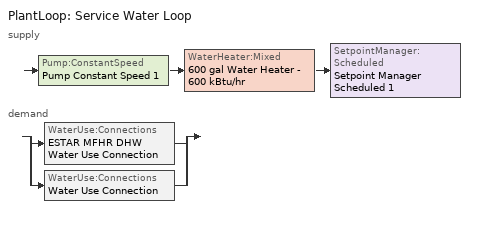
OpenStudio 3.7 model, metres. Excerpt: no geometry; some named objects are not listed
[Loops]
PlantLoop 'Service Water Loop'
 supply: Pump:ConstantSpeed 'Pump Constant Speed 1' > WaterHeater:Mixed '600 gal Water Heater - 600 kBtu/hr' > SetpointManager:Scheduled 'Setpoint Manager Scheduled 1'
 demand: split
  | WaterUse:Connections 'ESTAR MFHR DHW Water Use Connection'
  | WaterUse:Connections 'Water Use Connection'
[SizingPeriod:DesignDay]
Montreal Int'l Ann Clg .4% Condns Enth=>MDB: Maximum Dry-Bulb Temperature {C}=28.1; Daily Dry-Bulb Temperature Range {deltaC}=9.3; Barometric Pressure {Pa}=100893; Wind Speed {m/s}=4.9; Wind Direction {deg}=220; Rain Indicator=No; Snow Indicator=No; Day of Month=21; Month=7; Day Type=SummerDesignDay; Daylight Saving Time Indicator=No; Humidity Condition Type=Enthalpy; Wetbulb or DewPoint at Maximum Dry-Bulb {C}=23; Enthalpy at Maximum Dry-Bulb {J/kg}=69300; Dry-Bulb Temperature Range Modifier Type=DefaultMultipliers; Solar Model Indicator=ASHRAETau; ASHRAE Clear Sky Optical Depth for Beam Irradiance=0.465; ASHRAE Clear Sky Optical Depth for Diffuse Irradiance=1.966
[WaterUse:Equipment:Definition]
Name | Peak Flow Rate {m3/s} | Target Temperature Schedule | Sensible Fraction Schedule | Latent Fraction Schedule
MURB_Service Hot Water GENERAL | 0.0003 | 60.0C Hot Water | 0.2 Hot Water Sensible Fraction | 0.05 Hot Water Latent Fraction
LargeOffice Building_Service Hot Water..Room_155_7618b801 | 1e-07 | WaterUse Schedule 120F 15 | WaterUse Sensible Fraction Schedule 20p 15 | WaterUse Latent Fraction Schedule 5p 15
[PlantLoop]
Service Water Loop: Glycol Concentration=0; Maximum Loop Temperature {C}=60; Minimum Loop Temperature {C}=10; Plant Loop Volume {m3}=Autocalculate; Load Distribution Scheme=Optimal
[Sizing:Plant]
Service Water Loop: Loop Type=Heating; Design Loop Exit Temperature {C}=60; Loop Design Temperature Difference {deltaC}=5; Sizing Option=NonCoincident; Zone Timesteps in Averaging Window=1; Coincident Sizing Factor Mode=None
[SetpointManager:Scheduled]
Setpoint Manager Scheduled 1: Control Variable=Temperature; Schedule=SHW_Temperature_140F
[Pump:ConstantSpeed]
Pump Constant Speed 1: Rated Flow Rate {m3/s}=autosize; Rated Pump Head {Pa}=29891; Rated Power Consumption {W}=autosize; Motor Efficiency=0.9; Fraction of Motor Inefficiencies to Fluid Stream=0; Pump Control Type=Intermittent; Design Power Sizing Method=PowerPerFlowPerPressure; Design Electric Power per Unit Flow Rate {W/(m3/s)}=348701.1; Design Shaft Power per Unit Flow Rate per Unit Head {W-s/m3-Pa}=1.28205
[WaterHeater:Mixed]
600 gal Water Heater - 600 kBtu/hr: Tank Volume {m3}=2.27125; Setpoint Temperature Schedule=SHW_Temperature_140F; Deadband Temperature Difference {deltaC}=5; Maximum Temperature Limit {C}=82.22222; Heater Control Type=Cycle; Heater Maximum Capacity {W}=175842; Heater Fuel Type=NaturalGas; Heater Thermal Efficiency=0.801543; Off Cycle Parasitic Fuel Consumption Rate {W}=2562; Off Cycle Parasitic Fuel Type=NaturalGas; Off Cycle Parasitic Heat Fraction to Tank=0.8; On Cycle Parasitic Fuel Consumption Rate {W}=2562; On Cycle Parasitic Fuel Type=NaturalGas; Ambient Temperature Indicator=Schedule; Ambient Temperature Schedule=Water Heater Ambient Temp Schedule - 70F; Off Cycle Loss Coefficient to Ambient Temperature {W/K}=6; On Cycle Loss Coefficient to Ambient Temperature {W/K}=6; Use Side Effectiveness=1; Source Side Effectiveness=1; Use Side Design Flow Rate {m3/s}=autosize; Source Side Design Flow Rate {m3/s}=autosize; Indirect Water Heating Recovery Time {hr}=1.5; Source Side Flow Control Mode=IndirectHeatPrimarySetpoint
[WaterHeater:Sizing]
600 gal Water Heater - 600 kBtu/hr: Design Mode=PeakDraw; Time Storage Can Meet Peak Draw {hr}=0.538503; Time for Tank Recovery {hr}=0; Nominal Tank Volume for Autosizing Plant Connections {m3}=1
[WaterUse:Equipment]
Name | Water Use Equipment Definition | Flow Rate Fraction Schedule | Space
ESTAR MFHR Whole Building Water Use Equipment | MURB_Service Hot Water GENERAL | ESTAR MFHR DHW Fraction Schedule
Water Use Equipment 1 | LargeOffice Building_Service Hot Water..Room_155_7618b801 |  | Space 101
[WaterUse:Connections] Cold Water Supply Temperature Schedule=Cold water temperature
Name | Hot Water Supply Temperature Schedule | Drain Water Heat Exchanger Type | Drain Water Heat Exchanger Destination | Water Use Equipment Name 1
ESTAR MFHR DHW Water Use Connection | MURB hot water equipment schedule | None | Plant | ESTAR MFHR Whole Building Water Use Equipment
Water Use Connection | ESTAR MFHR DHW Fraction Schedule 1 |  |  | Water Use Equipment 1
[Schedule:Ruleset]
Name | Default Day Schedule | Summer Design Day Schedule | Winter Design Day Schedule
MURB hot water equipment schedule | Medium Office Hot Water Equipment Default Schedule 1 | Medium Office Hot Water Equipment Summer Design Day Schedule 2 | Medium Office Hot Water Equipment Winter Design Day Schedule 2
60.0C Hot Water | Schedule Day 46
0.2 Hot Water Sensible Fraction | Schedule Day 47
0.05 Hot Water Latent Fraction | Schedule Day 48
WaterUse Schedule 120F 15 | WaterUse Schedule 120F Day 15
WaterUse Sensible Fraction Schedule 20p 15 | WaterUse Sensible Fraction Schedule 20p Day 15
WaterUse Latent Fraction Schedule 5p 15 | WaterUse Latent Fraction Schedule 5p Day 15
SHW_Temperature_140F | SHW_Temperature_140F_Default | SHW_Temperature_140F_Summer_Design_Day | SHW_Temperature_140F_Winter_Design_Day
Water Heater Ambient Temp Schedule - 70F | Water Heater Ambient Temp Schedule - 70F_Default | Water Heater Ambient Temp Schedule - 70F_Summer_Design_Day | Water Heater Ambient Temp Schedule - 70F_Winter_Design_Day
ESTAR MFHR DHW Fraction Schedule | ESTAR MFHR DHW Schedule Day
Cold water temperature | Schedule Day 84
ESTAR MFHR DHW Fraction Schedule 1 | ESTAR MFHR DHW Schedule Day 1
[Schedule:Day]
Medium Office Hot Water Equipment Default Schedule 1: 1, 0, 0.04, 2, 0, 0.04, 3, 0, 0.04, 4, 0, 0.04, 5, 0, 0.04, 6, 0, 0.07, 7, 0, 0.04, 8, 0, 0.04, 9, 0, 0.04, 10, 0, 0.04, 11, 0, 0.04, 12, 0, 0.06, 13, 0, 0.06, 14, 0, 0.09, 15, 0, 0.06, 16, 0, 0.04, 17, 0, 0.04, 18, 0, 0.04, 19, 0, 0.04, 20, 0, 0.04, 21, 0, 0.04, 22, 0, 0.07, 23, 0, 0.04, 24, 0, 0.04
Medium Office Hot Water Equipment Summer Design Day Schedule 2: 1, 0, 0.05, 2, 0, 0.05, 3, 0, 0.05, 4, 0, 0.05, 5, 0, 0.05, 6, 0, 0.08, 7, 0, 0.07, 8, 0, 0.19, 9, 0, 0.35, 10, 0, 0.38, 11, 0, 0.39, 12, 0, 0.47, 13, 0, 0.57, 14, 0, 0.54, 15, 0, 0.34, 16, 0, 0.33, 17, 0, 0.44, 18, 0, 0.26, 19, 0, 0.21, 20, 0, 0.15, 21, 0, 0.17, 22, 0, 0.08, 23, 0, 0.05, 24, 0, 0.05
Medium Office Hot Water Equipment Winter Design Day Schedule 2: 1, 0, 0.058024, 2, 0, 0.05, 3, 0, 0.05, 4, 0, 0.05, 5, 0, 0.05, 6, 0, 0.08, 7, 0, 0.07, 8, 0, 0.11, 9, 0, 0.15, 10, 0, 0.21, 11, 0, 0.19, 12, 0, 0.23, 13, 0, 0.2, 14, 0, 0.19, 15, 0, 0.15, 16, 0, 0.13, 17, 0, 0.14, 18, 0, 0.0784316, 19, 0, 0.0784316, 20, 0, 0.0784316, 21, 0, 0.0784316, 22, 0, 0.09, 23, 0, 0.05, 24, 0, 0.05
Friday 2: 1, 0, 0.37, 2, 0, 0.27, 3, 0, 0.19, 4, 0, 0.16, 5, 0, 0.2, 6, 0, 0.28, 7, 0, 0.53, 8, 0, 0.77, 9, 0, 0.89, 10, 0, 0.83, 11, 0, 0.78, 12, 0, 0.72, 13, 0, 0.71, 14, 0, 0.63, 15, 0, 0.55, 16, 0, 0.57, 17, 0, 0.65, 18, 0, 0.75, 19, 0, 0.82, 20, 0, 0.83, 21, 0, 0.79, 22, 0, 0.78, 23, 0, 0.69, 24, 0, 0.57
Weekday 2: 1, 0, 0.321315, 2, 0, 0.234675, 3, 0, 0.18, 4, 0, 0.17, 5, 0, 0.19, 6, 0, 0.3, 7, 0, 0.56, 8, 0, 0.84, 9, 0, 0.88, 10, 0, 0.72, 11, 0, 0.67, 12, 0, 0.64, 13, 0, 0.62, 14, 0, 0.55, 15, 0, 0.5, 16, 0, 0.55, 17, 0, 0.86, 18, 0, 0.97, 19, 0, 1, 20, 0, 0.99, 21, 0, 0.9, 22, 0, 0.74, 23, 0, 0.72, 24, 0, 0.49
Medium Office Hot Water Equipment Weekends 2: 1, 0, 0.37, 2, 0, 0.26, 3, 0, 0.2, 4, 0, 0.16, 5, 0, 0.16, 6, 0, 0.2, 7, 0, 0.31, 8, 0, 0.48, 9, 0, 0.73, 10, 0, 0.89, 11, 0, 0.9, 12, 0, 0.91, 13, 0, 0.87, 14, 0, 0.8, 15, 0, 0.72, 16, 0, 0.69, 17, 0, 0.72, 18, 0, 0.8, 19, 0, 0.9, 20, 0, 0.93, 21, 0, 0.89, 22, 0, 0.85, 23, 0, 0.72, 24, 0, 0.53
Schedule Day 46; SHW_Temperature_140F_Default; SHW_Temperature_140F_Summer_Design_Day; SHW_Temperature_140F_Winter_Design_Day: 24, 0, 60
Schedule Day 47; WaterUse Sensible Fraction Schedule 20p Day 15: 24, 0, 0.2
Schedule Day 48; WaterUse Latent Fraction Schedule 5p Day 15: 24, 0, 0.05
WaterUse Schedule 120F Day 15: 24, 0, 48.8889
Water Heater Ambient Temp Schedule - 70F_Default; Water Heater Ambient Temp Schedule - 70F_Summer_Design_Day; Water Heater Ambient Temp Schedule - 70F_Winter_Design_Day: 24, 0, 21.11
ESTAR MFHR DHW Schedule Day; ESTAR MFHR DHW Schedule Day 1: 6, 0, 0.05, 7, 0, 0.3, 8, 0, 0.5, 9, 0, 0.4, 11, 0, 0.3, 12, 0, 0.35, 13, 0, 0.4, 15, 0, 0.35, 17, 0, 0.3, 19, 0, 0.5, 20, 0, 0.4, 21, 0, 0.35, 22, 0, 0.45, 23, 0, 0.3, 24, 0, 0.05
Schedule Day 84: 24, 0, 6.5
Schedule Day 95: 24, 0, 7
Schedule Day 94: 24, 0, 10
Schedule Day 93; Schedule Day 89: 24, 0, 12
Schedule Day 92: 24, 0, 15
Schedule Day 91: 24, 0, 16
Schedule Day 90: 24, 0, 14
Schedule Day 88: 24, 0, 9
Schedule Day 87; Schedule Day 86; Schedule Day 85: 24, 0, 6
[Schedule:Rule]
Name | Schedule Ruleset | Rule Order | Day Schedule | Apply Friday | Apply Monday | Apply Tuesday | Apply Wednesday | Apply Thursday | Apply Sunday | Apply Saturday | Date Specification Type | Start Month | Start Day | End Month | End Day
Friday 1 | MURB hot water equipment schedule | 0 | Friday 2 | Yes
Schedule Rule 447 | MURB hot water equipment schedule | 1 | Weekday 2 |  | Yes | Yes | Yes | Yes
Weekend 1 | MURB hot water equipment schedule | 2 | Medium Office Hot Water Equipment Weekends 2 |  |  |  |  |  | Yes | Yes
Schedule Rule 528 | Cold water temperature | 0 | Schedule Day 95 | Yes | Yes | Yes | Yes | Yes | Yes | Yes | DateRange | 12 | 1 | 12 | 31
Schedule Rule 527 | Cold water temperature | 1 | Schedule Day 94 | Yes | Yes | Yes | Yes | Yes | Yes | Yes | DateRange | 11 | 1 | 11 | 30
Schedule Rule 526 | Cold water temperature | 2 | Schedule Day 93 | Yes | Yes | Yes | Yes | Yes | Yes | Yes | DateRange | 10 | 1 | 10 | 31
Schedule Rule 525 | Cold water temperature | 3 | Schedule Day 92 | Yes | Yes | Yes | Yes | Yes | Yes | Yes | DateRange | 9 | 1 | 9 | 30
Schedule Rule 524 | Cold water temperature | 4 | Schedule Day 91 | Yes | Yes | Yes | Yes | Yes | Yes | Yes | DateRange | 8 | 1 | 8 | 31
Schedule Rule 518 | Cold water temperature | 5 | Schedule Day 90 | Yes | Yes | Yes | Yes | Yes | Yes | Yes | DateRange | 7 | 1 | 7 | 31
Schedule Rule 523 | Cold water temperature | 6 | Schedule Day 89 | Yes | Yes | Yes | Yes | Yes | Yes | Yes | DateRange | 6 | 1 | 6 | 30
Schedule Rule 522 | Cold water temperature | 7 | Schedule Day 88 | Yes | Yes | Yes | Yes | Yes | Yes | Yes | DateRange | 5 | 1 | 5 | 31
Schedule Rule 521 | Cold water temperature | 8 | Schedule Day 87 | Yes | Yes | Yes | Yes | Yes | Yes | Yes | DateRange | 4 | 1 | 4 | 30
Schedule Rule 520 | Cold water temperature | 9 | Schedule Day 86 | Yes | Yes | Yes | Yes | Yes | Yes | Yes | DateRange | 3 | 1 | 3 | 31
Schedule Rule 519 | Cold water temperature | 10 | Schedule Day 85 | Yes | Yes | Yes | Yes | Yes | Yes | Yes | DateRange | 2 | 1 | 2 | 28
